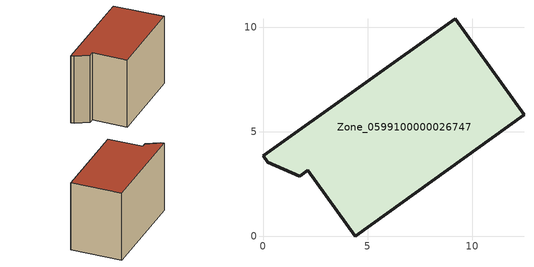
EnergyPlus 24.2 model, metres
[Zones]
Zone_0599100000026747
 floor ground (C_G): 2.15,3.16 1.76,2.88 0.22,3.55 0,3.85 9.19,10.42 12.48,5.82 4.41,0 z0
 wall outside (C_F): 4.41,0 12.48,5.82 9.19,10.42 0,3.85 0.22,3.55 1.76,2.88 2.15,3.16 4.41,0 z0:7.82
 roof outside (C_R): 1.76,2.88 2.15,3.16 4.41,0 12.48,5.82 9.19,10.42 0,3.85 0.22,3.55 z7.82
[BUILDING]
Pand.0599100000026747: North Axis=0; Terrain=City; Loads Convergence Tolerance Value=0.04; Temperature Convergence Tolerance Value=0.4; Solar Distribution=FullExterior; Maximum Number of Warmup Days=25; Minimum Number of Warmup Days=1
[Site:Location]
Rotterdam.The.Hague.AP_ZH_NLD Design_Conditions: Latitude=51.96; Longitude=4.45; Time Zone=1; Elevation=-4.5
[SITE:GROUNDTEMPERATURE:BUILDINGSURFACE]
18, 18, 18, 18, 18, 18, 18, 18, 18, 18, 18, 18
[MATERIAL] Thermal Absorptance=0.9; Solar Absorptance=0.7; Visible Absorptance=0.7
Name | Roughness | Thickness | Conductivity | Density | Specific Heat
G.TI.1975-1991 | MediumSmooth | 0.15 | 0.288461 | 540 | 1210
F.TI.1975-1991 | Rough | 0.3 | 0.230769 | 1920 | 840
R.TI.1975-1991 | MediumRough | 0.2 | 0.153846 | 1500 | 1000
[CONSTRUCTION]
C_G: G.TI.1975-1991
C_F: F.TI.1975-1991
C_R: R.TI.1975-1991
[ZONE]
Zone_0599100000026747: Type=1; Multiplier=1; Ceiling Height=Autocalculate; Volume=Autocalculate; Floor Area=autocalculate; Part of Total Floor Area=Yes
[ZONEINFILTRATION:DESIGNFLOWRATE]
Infil_Zone_0599100000026747: Zone or ZoneList or Space or SpaceList=Zone_0599100000026747; Schedule=AlwaysOn; Design Flow Rate Calculation Method=Flow/Area; Flow Rate per Floor Area=0.003; Constant Term Coefficient=1; Temperature Term Coefficient=0; Velocity Term Coefficient=0; Velocity Squared Term Coefficient=0
[HVACTEMPLATE:ZONE:IDEALLOADSAIRSYSTEM]
Zone_0599100000026747: Maximum Heating Supply Air Temperature=50; Minimum Cooling Supply Air Temperature=13; Maximum Heating Supply Air Humidity Ratio=0.0156; Minimum Cooling Supply Air Humidity Ratio=0.0077; Heating Limit=NoLimit; Cooling Limit=NoLimit; Dehumidification Control Type=ConstantSensibleHeatRatio; Cooling Sensible Heat Ratio=0.7; Dehumidification Setpoint=60; Humidification Control Type=None; Humidification Setpoint=30; Outdoor Air Method=None; Outdoor Air Flow Rate per Person=0.00944; Outdoor Air Flow Rate per Zone Floor Area=0; Outdoor Air Flow Rate per Zone=0; Demand Controlled Ventilation Type=None; Outdoor Air Economizer Type=NoEconomizer; Heat Recovery Type=None; Sensible Heat Recovery Effectiveness=0.7; Latent Heat Recovery Effectiveness=0.65
[ZONECONTROL:THERMOSTAT]
ThermostatControl_Zone_0599100000026747: Zone or ZoneList=Zone_0599100000026747; Control Type Schedule=DualSetpointControlType; Control 1=Thermostat_Zone_0599100000026747; Temperature Difference Between Cutout And Setpoint=0
[THERMOSTATSETPOINT:DUALSETPOINT]
Thermostat_Zone_0599100000026747: Heating Setpoint Temperature Schedule=HeatingSetpoint_Zone_0599100000026747; Cooling Setpoint Temperature Schedule=CoolingSetpoint_Zone_0599100000026747
[SCHEDULE:COMPACT]
HeatingSetpoint_Zone_0599100000026747: Through: 12/31, For: AllDays, Until: 24:00, 21
CoolingSetpoint_Zone_0599100000026747: Through: 12/31, For: AllDays, Until: 24:00, 24
DualSetpointControlType: Through: 12/31, For: AllDays, Until: 24:00, 4
AlwaysOn: Through: 12/31, For: AllDays, Until: 24:00, 1
